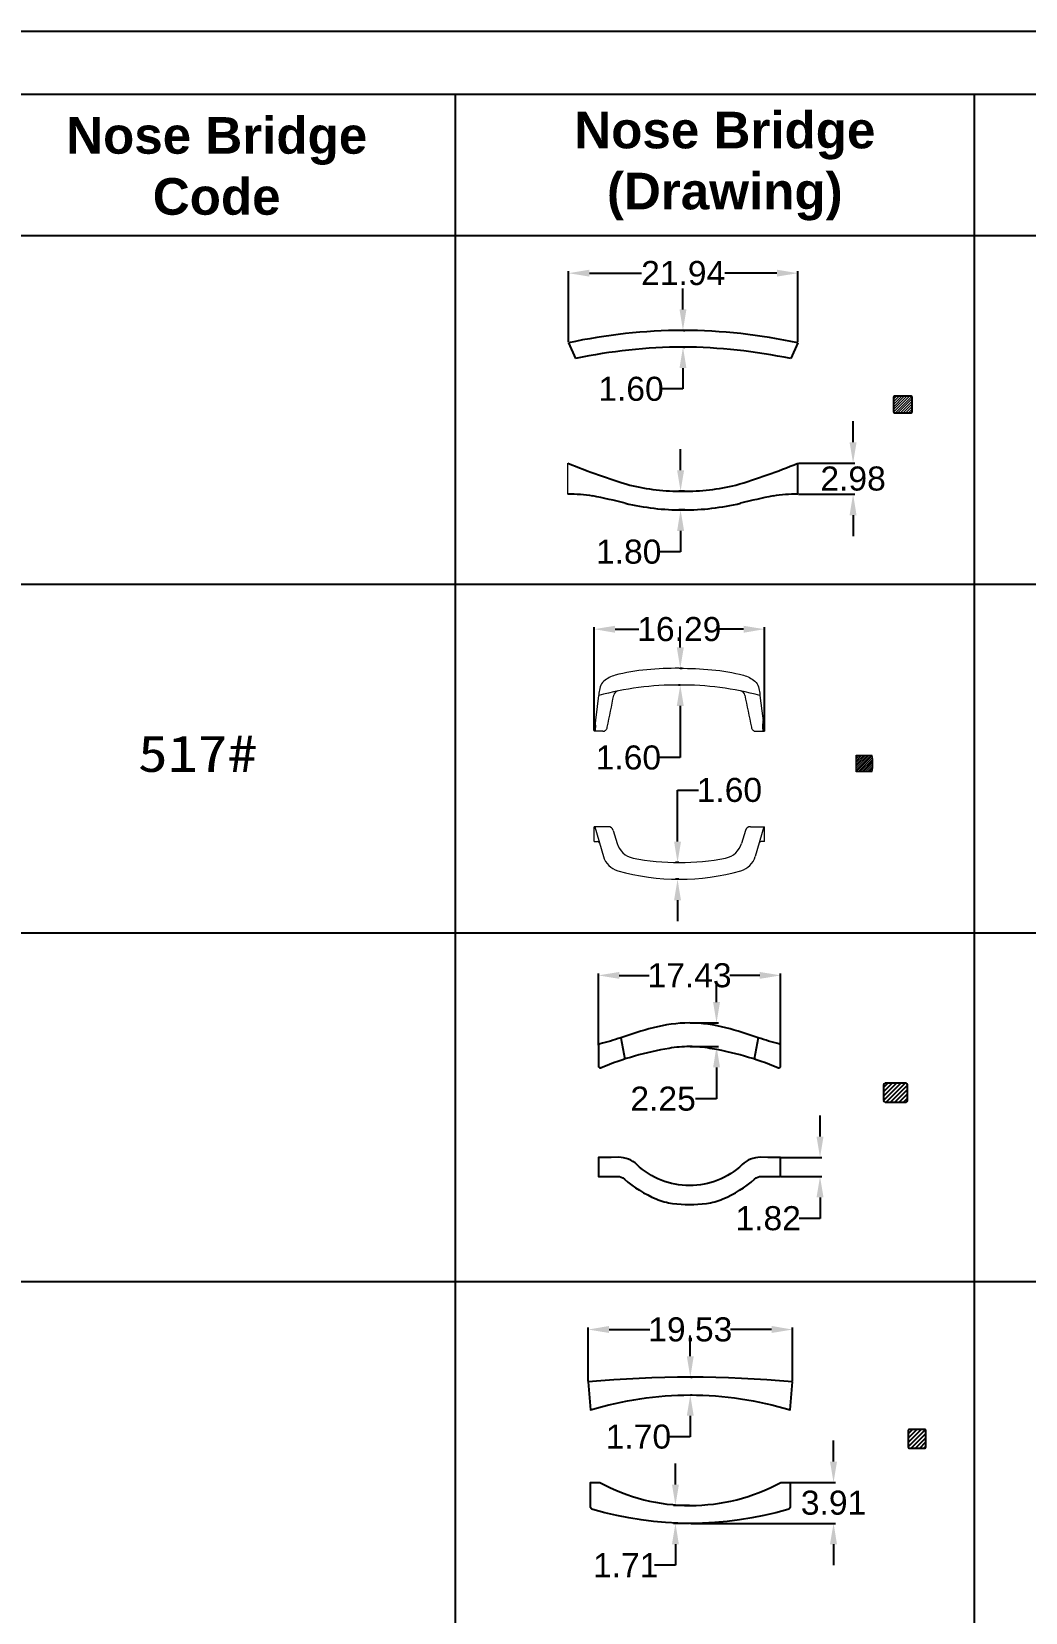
# Model space of a CAD drawing. Header units: inches. Extents: x 3613 to 8393, y -2205 to -794.
# Drawn here: x 4635.9 to 4731, y -1379.5 to -1228.4 of the extents above; entities that cross this region are included whole.
import ezdxf

# ---------------------------------------------------------------- set-up
doc = ezdxf.new("R2010")
doc.units = ezdxf.units.IN
doc.header["$MEASUREMENT"] = 0
doc.linetypes.add('PHANTOM2', pattern=[1.25, 0.625, -0.125, 0.125, -0.125, 0.125, -0.125])
doc.layers.add('Section Line', color=6, linetype='PHANTOM2')
doc.styles.get("Standard").update_dxf_attribs({"font": 'arial.ttf'})
doc.dimstyles.new('Standard$0', dxfattribs={"dimtxt": 2.3, "dimasz": 2, "dimexe": 1, "dimexo": 1, "dimgap": 1, "dimtad": 0, "dimtih": 1, "dimtoh": 1, "dimdec": 1, "dimzin": 0, "dimdsep": 46, "dimtxsty": 'Standard', "dimcen": 0, "dimclrd": 4, "dimclre": 4, "dimclrt": 4, "dimadec": 1, "dimazin": 0, "dimtfac": 1, "dimtdec": 1, "dimtofl": 0, "dimtmove": 0, "dimatfit": 0, "dimfxl": 1, "dimtolj": 1, "dimtzin": 0, "dimarcsym": 0})

# ---------------------------------------------------------------- blocks, each defined once
blk = doc.blocks.new('*D516')
at = {"color": 0, "lineweight": -2, "transparency": 16777216}
for p, q in [((4714.48, -1267.61), (4714.48, -1265.61)), ((4709.26, -1269.61), (4714.66, -1269.61)), ((4709.26, -1272.59), (4714.66, -1272.59)), ((4714.48, -1274.59), (4714.48, -1276.59))]:
    blk.add_line(p, q, dxfattribs=at)
at = {"color": 0, "transparency": 16777216}
for points in [[(4714.14, -1267.61), (4714.81, -1267.61), (4714.48, -1269.61)], [(4714.14, -1274.59), (4714.81, -1274.59), (4714.48, -1272.59)]]:
    blk.add_solid(points, dxfattribs=at)
at = {"layer": 'Defpoints', "color": 0, "transparency": 16777216}
for p in [(4709.2, -1269.61), (4709.2, -1272.59), (4714.48, -1272.59)]:
    blk.add_point(p, dxfattribs=at)
at = {"color": 0, "lineweight": 9, "transparency": 16777216, "insert": (4714.48, -1271.1), "char_height": 2.3, "attachment_point": 5}
blk.add_mtext('\\A1;2.98', dxfattribs=at)
blk = doc.blocks.new('*D517')
at = {"color": 0, "lineweight": -2, "transparency": 16777216}
for p, q in [((4698.21, -1254.92), (4698.21, -1252.92)), ((4698.26, -1256.92), (4698.39, -1256.92)), ((4698.26, -1258.52), (4698.39, -1258.52)), ((4698.21, -1260.52), (4698.21, -1262.52)), ((4698.21, -1262.52), (4696.21, -1262.52))]:
    blk.add_line(p, q, dxfattribs=at)
at = {"color": 0, "transparency": 16777216}
for points in [[(4697.88, -1254.92), (4698.54, -1254.92), (4698.21, -1256.92)], [(4697.88, -1260.52), (4698.54, -1260.52), (4698.21, -1258.52)]]:
    blk.add_solid(points, dxfattribs=at)
at = {"layer": 'Defpoints', "color": 0, "transparency": 16777216}
for p in [(4698.2, -1256.92), (4698.2, -1258.52), (4698.21, -1258.52)]:
    blk.add_point(p, dxfattribs=at)
at = {"color": 0, "lineweight": 9, "transparency": 16777216, "insert": (4693.24, -1262.52), "char_height": 2.3, "attachment_point": 5}
blk.add_mtext('\\A1;1.60', dxfattribs=at)
blk = doc.blocks.new('*D518')
at = {"color": 0, "lineweight": -2, "transparency": 16777216}
for p, q in [((4687.26, -1258.05), (4687.26, -1251.27)), ((4709.2, -1258.06), (4709.2, -1251.27)), ((4689.26, -1251.45), (4694.25, -1251.45)), ((4707.2, -1251.45), (4702.22, -1251.45))]:
    blk.add_line(p, q, dxfattribs=at)
at = {"color": 0, "transparency": 16777216}
for points in [[(4689.26, -1251.12), (4689.26, -1251.78), (4687.26, -1251.45)], [(4707.2, -1251.12), (4707.2, -1251.78), (4709.2, -1251.45)]]:
    blk.add_solid(points, dxfattribs=at)
at = {"layer": 'Defpoints', "color": 0, "transparency": 16777216}
for p in [(4687.26, -1251.45), (4687.26, -1258.11), (4709.2, -1258.13)]:
    blk.add_point(p, dxfattribs=at)
at = {"color": 0, "lineweight": 9, "transparency": 16777216, "insert": (4698.23, -1251.45), "char_height": 2.3, "attachment_point": 5}
blk.add_mtext('\\A1;21.94', dxfattribs=at)
blk = doc.blocks.new('*D519')
at = {"color": 0, "lineweight": -2, "transparency": 16777216}
for p, q in [((4697.98, -1270.29), (4697.98, -1268.29)), ((4698.36, -1272.29), (4697.8, -1272.29)), ((4698.38, -1274.09), (4697.8, -1274.09)), ((4697.98, -1276.09), (4697.98, -1278.09)), ((4697.98, -1278.09), (4695.98, -1278.09))]:
    blk.add_line(p, q, dxfattribs=at)
at = {"color": 0, "transparency": 16777216}
for points in [[(4697.65, -1270.29), (4698.32, -1270.29), (4697.98, -1272.29)], [(4697.65, -1276.09), (4698.32, -1276.09), (4697.98, -1274.09)]]:
    blk.add_solid(points, dxfattribs=at)
at = {"layer": 'Defpoints', "color": 0, "transparency": 16777216}
for p in [(4698.42, -1272.29), (4697.98, -1274.09), (4698.44, -1274.09)]:
    blk.add_point(p, dxfattribs=at)
at = {"color": 0, "lineweight": 9, "transparency": 16777216, "insert": (4693.02, -1278.09), "char_height": 2.3, "attachment_point": 5}
blk.add_mtext('\\A1;1.80', dxfattribs=at)
blk = doc.blocks.new('*D520')
at = {"color": 0, "lineweight": -2, "transparency": 16777216}
for p, q in [((4689.72, -1295.19), (4689.72, -1285.31)), ((4691.72, -1285.49), (4694, -1285.49)), ((4704, -1285.49), (4701.73, -1285.49)), ((4706, -1295.19), (4706, -1285.31))]:
    blk.add_line(p, q, dxfattribs=at)
at = {"color": 0, "transparency": 16777216}
for points in [[(4691.72, -1285.16), (4691.72, -1285.83), (4689.72, -1285.49)], [(4704, -1285.16), (4704, -1285.83), (4706, -1285.49)]]:
    blk.add_solid(points, dxfattribs=at)
at = {"layer": 'Defpoints', "color": 0, "transparency": 16777216}
for p in [(4689.72, -1285.49), (4689.72, -1295.25), (4706, -1295.25)]:
    blk.add_point(p, dxfattribs=at)
at = {"color": 0, "lineweight": 9, "transparency": 16777216, "insert": (4697.86, -1285.49), "char_height": 2.3, "attachment_point": 5}
blk.add_mtext('\\A1;16.29', dxfattribs=at)
blk = doc.blocks.new('*D521')
at = {"color": 0, "lineweight": -2, "transparency": 16777216}
for p, q in [((4697.95, -1287.23), (4697.95, -1285.23)), ((4697.93, -1289.23), (4698.13, -1289.23)), ((4697.94, -1290.83), (4697.77, -1290.83)), ((4697.95, -1292.83), (4697.95, -1297.77)), ((4697.95, -1297.77), (4695.95, -1297.77))]:
    blk.add_line(p, q, dxfattribs=at)
at = {"color": 0, "transparency": 16777216}
for points in [[(4697.62, -1287.23), (4698.29, -1287.23), (4697.95, -1289.23)], [(4697.62, -1292.83), (4698.29, -1292.83), (4697.95, -1290.83)]]:
    blk.add_solid(points, dxfattribs=at)
at = {"layer": 'Defpoints', "color": 0, "transparency": 16777216}
for p in [(4697.87, -1289.23), (4697.95, -1290.83), (4698.01, -1290.83)]:
    blk.add_point(p, dxfattribs=at)
at = {"color": 0, "lineweight": 9, "transparency": 16777216, "insert": (4692.99, -1297.77), "char_height": 2.3, "attachment_point": 5}
blk.add_mtext('\\A1;1.60', dxfattribs=at)
blk = doc.blocks.new('*D522')
at = {"color": 0, "lineweight": -2, "transparency": 16777216}
for p, q in [((4697.69, -1305.8), (4697.69, -1300.87)), ((4697.69, -1300.87), (4699.69, -1300.87)), ((4697.8, -1307.8), (4697.51, -1307.8)), ((4697.8, -1309.4), (4697.51, -1309.4)), ((4697.69, -1311.4), (4697.69, -1313.4))]:
    blk.add_line(p, q, dxfattribs=at)
at = {"color": 0, "transparency": 16777216}
for points in [[(4697.36, -1305.8), (4698.02, -1305.8), (4697.69, -1307.8)], [(4697.36, -1311.4), (4698.02, -1311.4), (4697.69, -1309.4)]]:
    blk.add_solid(points, dxfattribs=at)
at = {"layer": 'Defpoints', "color": 0, "transparency": 16777216}
for p in [(4697.69, -1307.8), (4697.86, -1307.8), (4697.86, -1309.4)]:
    blk.add_point(p, dxfattribs=at)
at = {"color": 0, "lineweight": 9, "transparency": 16777216, "insert": (4702.65, -1300.87), "char_height": 2.3, "attachment_point": 5}
blk.add_mtext('\\A1;1.60', dxfattribs=at)
blk = doc.blocks.new('*D524')
at = {"color": 0, "lineweight": -2, "transparency": 16777216}
for p, q in [((4690.12, -1325.27), (4690.12, -1318.41)), ((4692.12, -1318.59), (4694.97, -1318.59)), ((4705.55, -1318.59), (4702.7, -1318.59)), ((4707.55, -1325.27), (4707.55, -1318.41))]:
    blk.add_line(p, q, dxfattribs=at)
at = {"color": 0, "transparency": 16777216}
for points in [[(4692.12, -1318.26), (4692.12, -1318.92), (4690.12, -1318.59)], [(4705.55, -1318.26), (4705.55, -1318.92), (4707.55, -1318.59)]]:
    blk.add_solid(points, dxfattribs=at)
at = {"layer": 'Defpoints', "color": 0, "transparency": 16777216}
for p in [(4690.12, -1318.59), (4690.12, -1325.33), (4707.55, -1325.33)]:
    blk.add_point(p, dxfattribs=at)
at = {"color": 0, "lineweight": 9, "transparency": 16777216, "insert": (4698.84, -1318.59), "char_height": 2.3, "attachment_point": 5}
blk.add_mtext('\\A1;17.43', dxfattribs=at)
blk = doc.blocks.new('*D523')
at = {"color": 0, "lineweight": -2, "transparency": 16777216}
for p, q in [((4711.32, -1334), (4711.32, -1332)), ((4707.61, -1336), (4711.5, -1336)), ((4707.61, -1337.82), (4711.5, -1337.82)), ((4711.32, -1339.82), (4711.32, -1341.82)), ((4711.32, -1341.82), (4709.32, -1341.82))]:
    blk.add_line(p, q, dxfattribs=at)
at = {"color": 0, "transparency": 16777216}
for points in [[(4710.98, -1334), (4711.65, -1334), (4711.32, -1336)], [(4710.98, -1339.82), (4711.65, -1339.82), (4711.32, -1337.82)]]:
    blk.add_solid(points, dxfattribs=at)
at = {"layer": 'Defpoints', "color": 0, "transparency": 16777216}
for p in [(4707.55, -1336), (4707.55, -1337.82), (4711.32, -1337.82)]:
    blk.add_point(p, dxfattribs=at)
at = {"color": 0, "lineweight": 9, "transparency": 16777216, "insert": (4706.36, -1341.82), "char_height": 2.3, "attachment_point": 5}
blk.add_mtext('\\A1;1.82', dxfattribs=at)
blk = doc.blocks.new('*D525')
at = {"color": 0, "lineweight": -2, "transparency": 16777216}
for p, q in [((4701.42, -1321.14), (4701.42, -1319.14)), ((4698.9, -1323.14), (4701.6, -1323.14)), ((4698.9, -1325.39), (4701.6, -1325.39)), ((4701.42, -1327.39), (4701.42, -1330.39)), ((4701.42, -1330.39), (4699.42, -1330.39))]:
    blk.add_line(p, q, dxfattribs=at)
at = {"color": 0, "transparency": 16777216}
for points in [[(4701.09, -1321.14), (4701.75, -1321.14), (4701.42, -1323.14)], [(4701.09, -1327.39), (4701.75, -1327.39), (4701.42, -1325.39)]]:
    blk.add_solid(points, dxfattribs=at)
at = {"layer": 'Defpoints', "color": 0, "transparency": 16777216}
for p in [(4698.84, -1323.14), (4698.84, -1325.39), (4701.42, -1325.39)]:
    blk.add_point(p, dxfattribs=at)
at = {"color": 0, "lineweight": 9, "transparency": 16777216, "insert": (4696.31, -1330.39), "char_height": 2.3, "attachment_point": 5}
blk.add_mtext('\\A1;2.25', dxfattribs=at)
blk = doc.blocks.new('*D528')
at = {"color": 0, "lineweight": -2, "transparency": 16777216}
for p, q in [((4698.91, -1355.01), (4698.91, -1353.01)), ((4698.97, -1357.01), (4699.09, -1357.01)), ((4698.97, -1358.7), (4699.09, -1358.7)), ((4698.91, -1360.7), (4698.91, -1362.7)), ((4698.91, -1362.7), (4696.91, -1362.7))]:
    blk.add_line(p, q, dxfattribs=at)
at = {"color": 0, "transparency": 16777216}
for points in [[(4698.58, -1355.01), (4699.24, -1355.01), (4698.91, -1357.01)], [(4698.58, -1360.7), (4699.24, -1360.7), (4698.91, -1358.7)]]:
    blk.add_solid(points, dxfattribs=at)
at = {"layer": 'Defpoints', "color": 0, "transparency": 16777216}
for p in [(4698.91, -1357.01), (4698.91, -1358.7), (4698.91, -1358.7)]:
    blk.add_point(p, dxfattribs=at)
at = {"color": 0, "lineweight": 9, "transparency": 16777216, "insert": (4693.95, -1362.7), "char_height": 2.3, "attachment_point": 5}
blk.add_mtext('\\A1;1.70', dxfattribs=at)
blk = doc.blocks.new('*D529')
at = {"color": 0, "lineweight": -2, "transparency": 16777216}
for p, q in [((4689.15, -1357.39), (4689.15, -1352.27)), ((4691.15, -1352.45), (4695.05, -1352.45)), ((4706.68, -1352.45), (4702.77, -1352.45)), ((4708.68, -1357.39), (4708.68, -1352.27))]:
    blk.add_line(p, q, dxfattribs=at)
at = {"color": 0, "transparency": 16777216}
for points in [[(4691.15, -1352.11), (4691.15, -1352.78), (4689.15, -1352.45)], [(4706.68, -1352.11), (4706.68, -1352.78), (4708.68, -1352.45)]]:
    blk.add_solid(points, dxfattribs=at)
at = {"layer": 'Defpoints', "color": 0, "transparency": 16777216}
for p in [(4708.68, -1352.45), (4689.15, -1357.45), (4708.68, -1357.45)]:
    blk.add_point(p, dxfattribs=at)
at = {"color": 0, "lineweight": 9, "transparency": 16777216, "insert": (4698.91, -1352.45), "char_height": 2.3, "attachment_point": 5}
blk.add_mtext('\\A1;19.53', dxfattribs=at)
blk = doc.blocks.new('*D530')
at = {"color": 0, "lineweight": -2, "transparency": 16777216}
for p, q in [((4712.61, -1365.07), (4712.61, -1363.07)), ((4708.53, -1367.07), (4712.79, -1367.07)), ((4698.97, -1370.98), (4712.79, -1370.98)), ((4712.61, -1372.98), (4712.61, -1374.98))]:
    blk.add_line(p, q, dxfattribs=at)
at = {"color": 0, "transparency": 16777216}
for points in [[(4712.27, -1365.07), (4712.94, -1365.07), (4712.61, -1367.07)], [(4712.27, -1372.98), (4712.94, -1372.98), (4712.61, -1370.98)]]:
    blk.add_solid(points, dxfattribs=at)
at = {"layer": 'Defpoints', "color": 0, "transparency": 16777216}
for p in [(4708.46, -1367.07), (4698.91, -1370.98), (4712.61, -1370.98)]:
    blk.add_point(p, dxfattribs=at)
at = {"color": 0, "lineweight": 9, "transparency": 16777216, "insert": (4712.61, -1369.02), "char_height": 2.3, "attachment_point": 5}
blk.add_mtext('\\A1;3.91', dxfattribs=at)
blk = doc.blocks.new('*D531')
at = {"color": 0, "lineweight": -2, "transparency": 16777216}
for p, q in [((4697.49, -1367.27), (4697.49, -1365.27)), ((4698.85, -1369.27), (4697.31, -1369.27)), ((4698.85, -1370.98), (4697.31, -1370.98)), ((4697.49, -1372.98), (4697.49, -1374.98)), ((4697.49, -1374.98), (4695.49, -1374.98))]:
    blk.add_line(p, q, dxfattribs=at)
at = {"color": 0, "transparency": 16777216}
for points in [[(4697.16, -1367.27), (4697.82, -1367.27), (4697.49, -1369.27)], [(4697.16, -1372.98), (4697.82, -1372.98), (4697.49, -1370.98)]]:
    blk.add_solid(points, dxfattribs=at)
at = {"layer": 'Defpoints', "color": 0, "transparency": 16777216}
for p in [(4698.91, -1369.27), (4697.49, -1370.98), (4698.91, -1370.98)]:
    blk.add_point(p, dxfattribs=at)
at = {"color": 0, "lineweight": 9, "transparency": 16777216, "insert": (4692.74, -1374.98), "char_height": 2.3, "attachment_point": 5}
blk.add_mtext('\\A1;1.71', dxfattribs=at)

msp = doc.modelspace()

# ---------------------------------------------------------------- hatches: boundary and pattern name
at = {"lineweight": 9}
h = msp.add_hatch(dxfattribs=at)
h.set_pattern_fill('ANSI31', color=1, scale=0.0555, style=0)
h.set_pattern_definition([(45, (3077.64128, -1329.24216), (-0.124601054, 0.124601054), [])])
h.paths.add_polyline_path([(4720.041, -1264.815, 0.4142136), (4720.141, -1264.715), (4720.141, -1263.315, 0.4142136), (4720.041, -1263.215), (4718.441, -1263.215, 0.4142136), (4718.341, -1263.315), (4718.341, -1264.715, 0.4142136), (4718.441, -1264.815)])
h = msp.add_hatch(dxfattribs=at)
h.set_pattern_fill('ANSI31', color=1, style=0)
h.set_pattern_definition([(45, (9656.07559, 4438.36684), (-0.0883883476, 0.0883883476), [])])
edge = h.paths.add_edge_path()
edge.add_line((4714.78, -1297.53), (4716.28, -1297.53))
edge.add_arc((4713.13, -1298.33), 3.25, -14.25003, 14.25003, ccw=False)
edge.add_line((4716.28, -1299.13), (4714.78, -1299.13))
edge.add_line((4714.78, -1299.13), (4714.78, -1297.53))
edge = h.paths.add_edge_path(flags=17)
edge.add_arc((4716.201, -1297.63), 0.1, 12.83959, 90)
at = {"layer": 'Section Line', "linetype": 'Continuous', "ltscale": 2}
h = msp.add_hatch(dxfattribs=at)
h.set_pattern_fill('ANSI31', color=256, scale=2.332867)
h.set_pattern_definition([(45, (2110.58228, -102.4874), (-0.206198232, 0.206198232), [])])
h.paths.add_polyline_path([(4719.541, -1330.706, 0.4142136), (4719.691, -1330.556), (4719.691, -1329.057, 0.4142136), (4719.541, -1328.907), (4717.542, -1328.907, 0.4142136), (4717.392, -1329.057), (4717.392, -1330.556, 0.4142136), (4717.542, -1330.706)])
h = msp.add_hatch(dxfattribs=at)
h.set_pattern_fill('ANSI31', color=256, scale=2.331)
h.set_pattern_definition([(45, (3873.63112, -1182.4873), (-0.20603324, 0.20603324), [])])
h.paths.add_polyline_path([(4721.285, -1363.791, 0.4142136), (4721.435, -1363.641), (4721.435, -1362.143, 0.4142136), (4721.285, -1361.993), (4719.886, -1361.993, 0.4142136), (4719.736, -1362.143), (4719.736, -1363.641, 0.4142136), (4719.886, -1363.791)])

# ---------------------------------------------------------------- linework, layer by layer
for p, q in [((4956.848, -1234.354), (4547.592, -1234.354)), ((4676.418, -1234.354), (4676.418, -1490.315)), ((4726.065, -1234.354), (4726.065, -1490.315)), ((4560.41, -1247.848), (4956.848, -1247.848)), ((4687.262, -1258.113), (4687.929, -1259.609)), ((4709.2, -1258.126), (4708.534, -1259.622)), ((4718.341, -1263.315), (4718.341, -1264.715)), ((4720.041, -1263.215), (4718.441, -1263.215)), ((4720.141, -1264.715), (4720.141, -1263.315)), ((4718.441, -1264.815), (4720.041, -1264.815)), ((4709.2, -1272.591), (4709.2, -1269.613)), ((4560.41, -1281.189), (4956.848, -1281.189)), ((4560.41, -1314.531), (4956.848, -1314.531)), ((4717.392, -1329.057), (4717.392, -1330.556)), ((4719.541, -1328.907), (4717.542, -1328.907)), ((4719.691, -1330.556), (4719.691, -1329.057)), ((4717.542, -1330.706), (4719.541, -1330.706)), ((4560.41, -1347.873), (4956.848, -1347.873))]:
    msp.add_line(p, q)
at = {"linetype": 'Continuous', "lineweight": 13}
msp.add_line((4687.208, -1272.591), (4687.208, -1269.613), dxfattribs=at)
at = {"lineweight": 9}
for p, q in [((4690.556, -1295.25), (4689.719, -1295.25)), ((4705.167, -1295.25), (4706.004, -1295.25)), ((4714.78, -1299.13), (4714.78, -1297.53)), ((4714.78, -1297.53), (4716.28, -1297.53)), ((4716.28, -1299.13), (4714.78, -1299.13)), ((4691.065, -1304.373), (4689.719, -1304.373)), ((4689.719, -1305.773), (4689.719, -1304.373)), ((4689.719, -1305.773), (4690.031, -1305.773)), ((4689.774, -1304.373), (4690.601, -1307.218)), ((4691.545, -1304.734), (4691.903, -1305.965)), ((4704.178, -1304.734), (4703.821, -1305.965)), ((4704.659, -1304.373), (4706.004, -1304.373)), ((4705.949, -1304.373), (4705.122, -1307.218)), ((4706.004, -1305.773), (4705.693, -1305.773)), ((4706.004, -1305.773), (4706.004, -1304.373))]:
    msp.add_line(p, q, dxfattribs=at)
msp.add_lwpolyline([(4960.886, -1525.354), (4960.886, -1228.354), (4540.886, -1228.354), (4540.886, -1525.354)], close=True)
for points in [[(4697.862, -1289.229, 0.0223811), (4694.76, -1289.367, 0.041835), (4691.716, -1289.899, 0.115041), (4690.64, -1290.466, 0.14104), (4690.295, -1290.998, 0.049615), (4690.171, -1291.62), (4690.151, -1291.831)], [(4697.862, -1289.229, -0.0223811), (4700.963, -1289.367, -0.041835), (4704.007, -1289.899, -0.115041), (4705.083, -1290.466, -0.14104), (4705.428, -1290.998, -0.049615), (4705.552, -1291.62), (4705.572, -1291.831)], [(4689.856, -1295.25, 0.0044951), (4689.862, -1294.699, 0.0131204), (4689.849, -1294.204, 0.0131204)], [(4705.867, -1295.25, -0.0044951), (4705.862, -1294.699, -0.0131204), (4705.874, -1294.204, -0.0131204)]]:
    msp.add_lwpolyline(points, format="xyb", dxfattribs=at)
for points in [[(4690.147, -1291.818), (4689.719, -1295.25)], [(4705.576, -1291.818), (4706.004, -1295.25)]]:
    msp.add_lwpolyline(points, dxfattribs=at)
for points in [[(4707.273, -1327.421, 0.5350623), (4707.55, -1327.236), (4707.55, -1325.335, 0.3461404), (4707.397, -1325.14, -0.0254747), (4705.415, -1324.551, 0.020832), (4702.325, -1323.601, 0.063014), (4698.837, -1323.141, 0.063014), (4695.349, -1323.601, 0.020832), (4692.259, -1324.551, -0.0254747), (4690.277, -1325.14, 0.3461404), (4690.124, -1325.335), (4690.124, -1327.236, 0.5350623), (4690.401, -1327.421)], [(4698.837, -1325.391, 0.038122), (4696.881, -1325.566, 0.0578805), (4690.401, -1327.421)], [(4707.273, -1327.421, 0.0578805), (4700.793, -1325.566, 0.038122), (4698.837, -1325.391)]]:
    msp.add_lwpolyline(points, format="xyb")
for points in [[(4692.279, -1324.545), (4692.46, -1325.57), (4692.641, -1326.595)], [(4705.395, -1324.545), (4705.214, -1325.57), (4705.033, -1326.595)]]:
    msp.add_lwpolyline(points)
for points in [[(4706.329, -1335.99), (4705.615, -1335.985, 0.095433), (4704.674, -1336.161, 0.097017), (4703.867, -1336.677, -0.1928184), (4698.837, -1338.691, -0.1928184), (4693.807, -1336.677, 0.097017), (4693, -1336.161, 0.095433), (4692.059, -1335.985), (4691.345, -1335.99), (4690.124, -1335.999), (4690.124, -1337.822), (4691.292, -1337.82), (4691.953, -1337.818, -0.183144), (4692.608, -1338.064, 0.081653), (4695.655, -1339.968, 0.0670085), (4697.22, -1340.387, 0.0640887), (4700.454, -1340.387, 0.0670085), (4702.019, -1339.968, 0.081653), (4705.066, -1338.064, -0.183144), (4705.721, -1337.818), (4706.382, -1337.82), (4707.55, -1337.822), (4707.55, -1335.999)], [(4708.675, -1357.454, 0.0455233), (4689.145, -1357.454), (4689.358, -1360.133, -0.1495524), (4708.463, -1360.133)], [(4719.886, -1361.993, 0.4142136), (4719.736, -1362.143), (4719.736, -1363.641, 0.4142136), (4719.886, -1363.791), (4721.285, -1363.791, 0.4142136), (4721.435, -1363.641), (4721.435, -1362.143, 0.4142136), (4721.285, -1361.993)], [(4708.246, -1369.671, -0.1402117), (4689.575, -1369.671, -0.3347748), (4689.358, -1369.383), (4689.358, -1367.069), (4690.246, -1367.069, 0.2541054), (4707.575, -1367.069), (4708.463, -1367.069), (4708.463, -1369.383, -0.3347748)]]:
    msp.add_lwpolyline(points, format="xyb", close=True)
for centre, radius, start, end in [((4698.47, -1309.961), 53.046, 90.29023, 102.19779), ((4697.933, -1309.961), 53.046, 77.73625, 89.70977), ((4698.462, -1309.77), 51.254, 90.29075, 101.85846), ((4697.941, -1309.77), 51.254, 78.07319, 89.70925), ((4718.441, -1263.315), 0.1, 90, 180), ((4720.041, -1263.315), 0.1, 0, 90), ((4718.441, -1264.715), 0.1, 180, 270), ((4720.041, -1264.715), 0.1, 270, 0), ((4710.862, -1212.281), 62.02, 247.58041, 253.38904), ((4685.547, -1212.281), 62.02, 286.61096, 292.41959), ((4687.476, -1285.962), 13.374, 80.93789, 91.14851), ((4697.984, -1251.647), 20.644, 256.40637, 270.61126), ((4698.425, -1251.647), 20.644, 269.38874, 283.59363), ((4708.932, -1285.962), 13.374, 88.85149, 99.06211), ((4678.507, -1329.773), 58.084, 75.8686, 79.0076), ((4698.202, -1250.139), 23.951, 256.69158, 270.00656), ((4698.207, -1250.139), 23.951, 269.99344, 283.30842), ((4717.901, -1329.773), 58.084, 100.9924, 104.1314), ((4717.542, -1329.057), 0.15, 90, 180), ((4719.541, -1329.057), 0.15, 0, 90), ((4717.542, -1330.556), 0.15, 180, 270), ((4719.541, -1330.556), 0.15, 270, 0), ((4698.91, -1384.67), 25.985, 90, 90)]:
    msp.add_arc(centre, radius, start, end)
for centre, radius, start, end in [((4697.718, -1319.79), 28.964, 89.71607, 105.14511), ((4479.157, -1250.654), 216.382, 348.20902, 349.04002), ((4692.083, -1291.889), 0.5, 101.41785, 169.04002), ((4698.005, -1319.79), 28.964, 74.85489, 90.28393), ((4703.64, -1291.889), 0.5, 10.95998, 78.58215), ((4916.566, -1250.654), 216.382, 190.95998, 191.79098), ((4690.577, -1294.902), 0.348, 266.60178, 316.84119), ((4690.409, -1294.745), 0.577, 316.84405, 347.47809), ((4705.314, -1294.745), 0.577, 192.52191, 223.15595), ((4705.146, -1294.902), 0.348, 223.15881, 273.39822), ((4713.13, -1298.33), 3.25, 345.74997, 14.25003), ((4690.031, -1305.973), 0.2, 16.21273, 90), ((4691.065, -1304.873), 0.5, 16.21273, 90), ((4704.659, -1304.873), 0.5, 90, 163.78727), ((4705.693, -1305.973), 0.2, 90, 163.78727), ((4692.521, -1306.66), 2, 196.21273, 254.21113), ((4693.823, -1305.406), 2, 196.21273, 258.85815), ((4701.9, -1305.406), 2, 281.14185, 343.78727), ((4703.202, -1306.66), 2, 285.78887, 343.78727), ((4697.862, -1287.773), 21.627, 254.21113, 285.78887), ((4697.862, -1284.901), 22.899, 258.85815, 281.14185)]:
    msp.add_arc(centre, radius, start, end, dxfattribs=at)

# ---------------------------------------------------------------- texts
at = {"char_height": 3.5, "width": 34.34827, "attachment_point": 5}
for s, insert in [('{\\fArial|b1|i0|c0|p34;Nose Bridge (Drawing)}', (4702.211, -1241.221)), ('{\\fArial|b1|i0|c0|p34;Nose Bridge Code}', (4653.62, -1241.221)), ('{\\fSimSun|b1|i0|c0|p2;\\W1.2;517\\fSimSun|b1|i0|c134|p2;#}', (4651.806, -1297.41))]:
    msp.add_mtext(s, dxfattribs=dict(at, insert=insert))

# ---------------------------------------------------------------- dimensions: what is measured, and where the dimension line sits
at = {"color": 3, "lineweight": 9}
for base, p1, p2, picture, middle in [((4687.262, -1251.451), (4709.2, -1258.126), (4687.262, -1258.113), '*D518', (4698.231, -1251.451)), ((4708.675, -1352.446), (4689.145, -1357.454), (4708.675, -1357.454), '*D529', (4698.91, -1352.446))]:
    dim = msp.add_linear_dim(base=base, p1=p1, p2=p2, dimstyle='Standard$0', override={"dimexe": 0.18, "dimexo": 0.0625, "dimgap": 0.09, "dimdec": 2, "dimcen": 0.09, "dimclrd": 0, "dimclre": 0, "dimclrt": 0, "dimtdec": 2, "dimatfit": 3, "dimfxl": 1.25}, dxfattribs=at)
    dim.commit()
    dim.dimension.update_dxf_attribs({"geometry": picture, "text_midpoint": middle})
for base, p1, p2, picture, middle in [((4698.21, -1258.516), (4698.202, -1256.916), (4698.202, -1258.516), '*D517', (4693.245, -1262.516)), ((4697.984, -1274.089), (4698.425, -1272.291), (4698.442, -1274.089), '*D519', (4693.019, -1278.089)), ((4711.318, -1337.822), (4707.55, -1335.999), (4707.55, -1337.822), '*D523', (4706.361, -1341.822)), ((4698.9104, -1358.7047), (4698.9104, -1357.0096), (4698.9104, -1358.7047), '*D528', (4693.9454, -1362.7047)), ((4697.492, -1370.98), (4698.91, -1369.271), (4698.91, -1370.98), '*D531', (4692.745, -1374.98))]:
    dim = msp.add_linear_dim(base=base, p1=p1, p2=p2, angle=90, dimstyle='Standard$0', override={"dimexe": 0.18, "dimexo": 0.0625, "dimgap": 0.09, "dimdec": 2, "dimcen": 0.09, "dimclrd": 0, "dimclre": 0, "dimclrt": 0, "dimtdec": 2, "dimatfit": 3, "dimfxl": 1.25}, dxfattribs=at)
    dim.commit()
    dim.dimension.update_dxf_attribs({"geometry": picture, "text_midpoint": middle})
dim = msp.add_aligned_dim(p1=(4709.2, -1269.613), p2=(4709.2, -1272.591), distance=5.277, dimstyle='Standard$0', override={"dimexe": 0.18, "dimexo": 0.0625, "dimgap": 0.09, "dimdec": 2, "dimcen": 0.09, "dimclrd": 0, "dimclre": 0, "dimclrt": 0, "dimtdec": 2, "dimatfit": 3, "dimfxl": 1.25}, dxfattribs=at)
dim.commit()
dim.dimension.update_dxf_attribs({"geometry": '*D516', "text_midpoint": (4714.477, -1271.102)})
for base, p1, p2, angle, picture, middle, dimtype in [((4689.7188, -1285.4936), (4706.0042, -1295.2495), (4689.7188, -1295.2495), 180, '*D520', (4697.8615, -1285.4936), 161), ((4697.952, -1290.825), (4697.872, -1289.229), (4698.005, -1290.825), 90, '*D521', (4692.987, -1297.769), 160), ((4697.689, -1307.8), (4697.862, -1309.4), (4697.862, -1307.8), 90, '*D522', (4702.654, -1300.871), 160), ((4701.419, -1325.391), (4698.837, -1323.141), (4698.837, -1325.391), 90, '*D525', (4696.313, -1330.391), 160), ((4712.607, -1370.98), (4708.463, -1367.069), (4698.91, -1370.98), 90, '*D530', (4712.607, -1369.025), 160)]:
    dim = msp.add_linear_dim(base=base, p1=p1, p2=p2, angle=angle, dimstyle='Standard$0', override={"dimexe": 0.18, "dimexo": 0.0625, "dimgap": 0.09, "dimdec": 2, "dimcen": 0.09, "dimclrd": 0, "dimclre": 0, "dimclrt": 0, "dimtdec": 2, "dimatfit": 3, "dimfxl": 1.25}, dxfattribs=at)
    dim.commit()
    dim.dimension.update_dxf_attribs({"geometry": picture, "text_midpoint": middle, "dimtype": dimtype})
dim = msp.add_linear_dim(base=(4690.124, -1318.589), p1=(4707.55, -1325.335), p2=(4690.124, -1325.335), dimstyle='Standard$0', override={"dimexe": 0.18, "dimexo": 0.0625, "dimgap": 0.09, "dimdec": 2, "dimcen": 0.09, "dimclrd": 0, "dimclre": 0, "dimclrt": 0, "dimtdec": 2, "dimatfit": 3, "dimfxl": 1.25}, dxfattribs=at)
dim.commit()
dim.dimension.update_dxf_attribs({"geometry": '*D524', "text_midpoint": (4698.837, -1318.589), "dimtype": 160})

doc.saveas('drawing.dxf')
